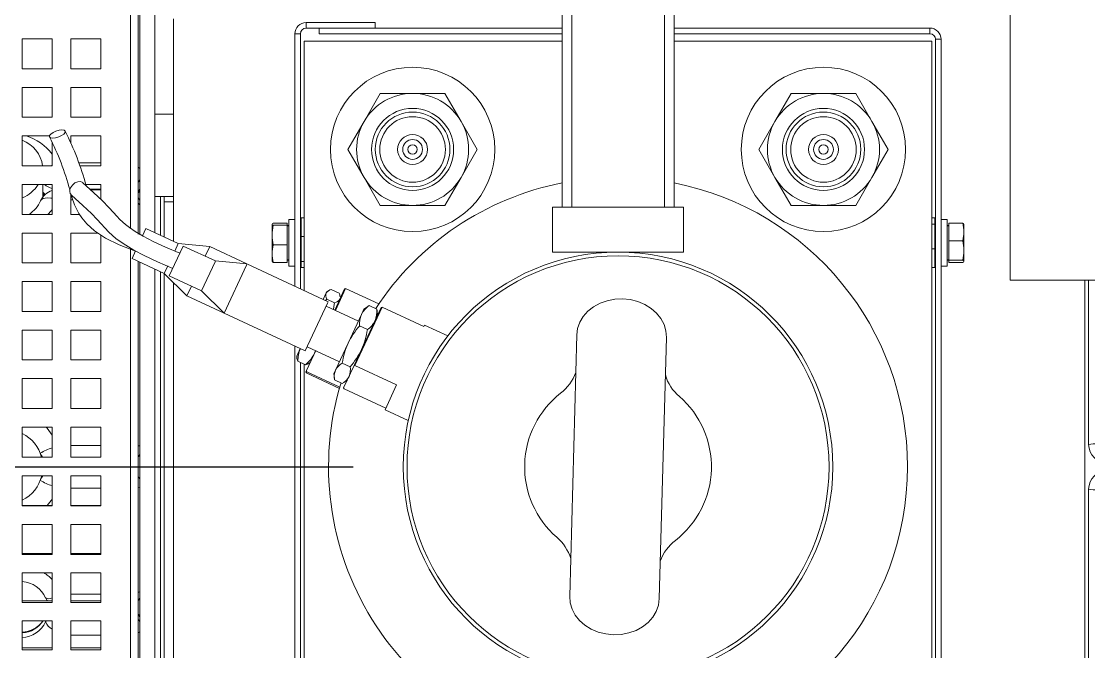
# Model space of a CAD drawing. Header units: millimetres. Extents: x -283029 to -254660, y -24907 to 10674.
# Drawn here: x -278944.98 to -278935.19, y -18297.61 to -18291.83 of the extents above; entities that cross this region are included whole.
import ezdxf

# ---------------------------------------------------------------- set-up
doc = ezdxf.new("R2010")
doc.units = ezdxf.units.MM
doc.header["$LTSCALE"] = 100

# ---------------------------------------------------------------- blocks, each defined once
blk = doc.blocks.new('SW_CENTERMARKSYMBOL_16')
at = {"color": 0, "linetype": 'Continuous'}
blk.add_line((0, -0.5), (0, -18.762), dxfattribs=at)

msp = doc.modelspace()

# ---------------------------------------------------------------- linework, layer by layer
at = {"color": 1, "linetype": 'Continuous', "lineweight": 0}
for p, q in [((-278935.9135, -18266.8048), (-278935.9135, -18294.203)), ((-278943.9789, -18289.922), (-278943.9789, -18293.7279)), ((-278943.9104, -18293.7817), (-278943.9104, -18289.922)), ((-278943.8932, -18289.922), (-278943.8932, -18293.7862)), ((-278943.7562, -18289.922), (-278943.7562, -18293.7688)), ((-278940.0232, -18293.5352), (-278940.0232, -18290.1104)), ((-278939.9342, -18293.5352), (-278939.9342, -18290.1104)), ((-278939.0849, -18293.5352), (-278939.0849, -18290.1104)), ((-278938.9958, -18293.5352), (-278938.9958, -18290.1104)), ((-278943.585, -18291.8056), (-278943.585, -18293.8487)), ((-278941.7356, -18291.8399), (-278942.3692, -18291.8399)), ((-278942.3692, -18291.8399), (-278942.3692, -18291.8913)), ((-278941.7356, -18291.8913), (-278942.3692, -18291.8913)), ((-278942.2493, -18291.9426), (-278942.2493, -18291.8913)), ((-278940.0232, -18291.8913), (-278942.2493, -18291.8913)), ((-278941.7356, -18291.8399), (-278941.7356, -18291.8913)), ((-278936.6498, -18291.8913), (-278938.9958, -18291.8913)), ((-278936.6498, -18291.9426), (-278936.6498, -18291.8913)), ((-278944.972, -18291.9899), (-278944.972, -18292.2639)), ((-278944.6981, -18291.9899), (-278944.972, -18291.9899)), ((-278944.6981, -18292.2639), (-278944.6981, -18291.9899)), ((-278944.5268, -18291.9899), (-278944.5268, -18292.2639)), ((-278944.2528, -18291.9899), (-278944.5268, -18291.9899)), ((-278944.2528, -18292.2639), (-278944.2528, -18291.9899)), ((-278942.472, -18291.9426), (-278942.472, -18294.26)), ((-278942.4206, -18291.9426), (-278942.472, -18291.9426)), ((-278942.4206, -18291.9426), (-278942.4206, -18294.284)), ((-278940.0232, -18291.9426), (-278942.2493, -18291.9426)), ((-278936.6498, -18291.9426), (-278938.9958, -18291.9426)), ((-278936.5985, -18299.8196), (-278936.5985, -18291.994)), ((-278936.5471, -18291.994), (-278936.5985, -18291.994)), ((-278936.5471, -18299.8196), (-278936.5471, -18291.994)), ((-278942.3863, -18292.0111), (-278942.3863, -18294.2999)), ((-278940.0232, -18292.0111), (-278942.3863, -18292.0111)), ((-278936.6327, -18292.0111), (-278938.9958, -18292.0111)), ((-278936.6327, -18299.8196), (-278936.6327, -18292.0111)), ((-278944.972, -18292.2639), (-278944.6981, -18292.2639)), ((-278944.5268, -18292.2639), (-278944.2528, -18292.2639)), ((-278944.972, -18292.4351), (-278944.972, -18292.7091)), ((-278944.6981, -18292.4351), (-278944.972, -18292.4351)), ((-278944.6981, -18292.7091), (-278944.6981, -18292.4351)), ((-278944.5268, -18292.4351), (-278944.5268, -18292.7091)), ((-278944.2528, -18292.4351), (-278944.5268, -18292.4351)), ((-278944.2528, -18292.7091), (-278944.2528, -18292.4351)), ((-278941.838, -18292.7475), (-278941.6897, -18292.4906)), ((-278941.6897, -18292.4906), (-278941.3932, -18292.4906)), ((-278941.3932, -18292.4906), (-278941.0966, -18292.4906)), ((-278940.9483, -18292.7475), (-278941.0966, -18292.4906)), ((-278938.0708, -18292.7475), (-278937.9225, -18292.4906)), ((-278937.9225, -18292.4906), (-278937.6259, -18292.4906)), ((-278937.6259, -18292.4906), (-278937.3293, -18292.4906)), ((-278937.181, -18292.7475), (-278937.3293, -18292.4906)), ((-278944.972, -18292.7091), (-278944.6981, -18292.7091)), ((-278944.5268, -18292.7091), (-278944.2528, -18292.7091)), ((-278943.585, -18292.6811), (-278943.7562, -18292.6811)), ((-278941.9863, -18293.0043), (-278941.838, -18292.7475)), ((-278940.8, -18293.0043), (-278940.9483, -18292.7475)), ((-278938.2191, -18293.0043), (-278938.0708, -18292.7475)), ((-278937.0327, -18293.0043), (-278937.181, -18292.7475)), ((-278944.972, -18292.8804), (-278944.972, -18293.1543)), ((-278944.7233, -18292.8804), (-278944.972, -18292.8804)), ((-278944.6981, -18293.1543), (-278944.6981, -18292.9448)), ((-278944.5268, -18292.8804), (-278944.5268, -18292.9502)), ((-278944.2528, -18292.8804), (-278944.5268, -18292.8804)), ((-278944.2528, -18293.1543), (-278944.2528, -18292.8804)), ((-278941.9863, -18293.0043), (-278941.838, -18293.2612)), ((-278940.8, -18293.0043), (-278940.9483, -18293.2612)), ((-278938.2191, -18293.0043), (-278938.0708, -18293.2612)), ((-278937.0327, -18293.0043), (-278937.181, -18293.2612)), ((-278944.972, -18293.1543), (-278944.6981, -18293.1543)), ((-278944.7065, -18293.1543), (-278944.6981, -18293.1498)), ((-278944.453, -18293.1286), (-278944.2528, -18293.1286)), ((-278944.4429, -18293.1543), (-278944.2528, -18293.1543)), ((-278941.838, -18293.2612), (-278941.6897, -18293.518)), ((-278940.9483, -18293.2612), (-278941.0966, -18293.518)), ((-278938.0708, -18293.2612), (-278937.9225, -18293.518)), ((-278937.181, -18293.2612), (-278937.3293, -18293.518)), ((-278944.972, -18293.3256), (-278944.972, -18293.5996)), ((-278944.6981, -18293.3256), (-278944.972, -18293.3256)), ((-278944.7837, -18293.4412), (-278944.7837, -18293.3256)), ((-278944.6981, -18293.5996), (-278944.6981, -18293.3256)), ((-278944.2528, -18293.3256), (-278944.3996, -18293.3256)), ((-278944.2528, -18293.4611), (-278944.2528, -18293.3256)), ((-278944.5268, -18293.4176), (-278944.5268, -18293.5996)), ((-278944.2528, -18293.368), (-278944.3528, -18293.368)), ((-278944.2528, -18293.3747), (-278944.3454, -18293.3747)), ((-278943.7562, -18293.4345), (-278943.585, -18293.4345)), ((-278943.7049, -18293.7928), (-278943.7049, -18293.4345)), ((-278943.6706, -18293.8088), (-278943.6706, -18293.4345)), ((-278944.509, -18293.4659), (-278944.5268, -18293.4659)), ((-278943.585, -18293.4838), (-278943.6706, -18293.4838)), ((-278941.6897, -18293.518), (-278941.3932, -18293.518)), ((-278941.3932, -18293.518), (-278941.0966, -18293.518)), ((-278940.1089, -18293.5352), (-278938.9102, -18293.5352)), ((-278940.1089, -18293.5352), (-278940.1089, -18293.9461)), ((-278938.9102, -18293.5352), (-278938.9102, -18293.9461)), ((-278937.9225, -18293.518), (-278937.6259, -18293.518)), ((-278937.6259, -18293.518), (-278937.3293, -18293.518)), ((-278944.972, -18293.5996), (-278944.6981, -18293.5996)), ((-278944.5268, -18293.5996), (-278944.4488, -18293.5996)), ((-278942.472, -18293.6465), (-278942.5267, -18293.6465)), ((-278942.5267, -18294.0746), (-278942.5267, -18293.6465)), ((-278942.4137, -18293.8036), (-278942.4137, -18293.6326)), ((-278942.4137, -18293.6326), (-278942.3863, -18293.6326)), ((-278936.6053, -18293.6326), (-278936.6327, -18293.6326)), ((-278936.6053, -18293.6326), (-278936.6053, -18293.6895)), ((-278936.4923, -18293.6465), (-278936.5471, -18293.6465)), ((-278936.4923, -18293.6465), (-278936.4923, -18294.0746)), ((-278943.8379, -18293.7308), (-278943.8684, -18293.7962)), ((-278943.543, -18293.8683), (-278943.8379, -18293.7308)), ((-278942.6809, -18293.6901), (-278942.6809, -18293.7898)), ((-278942.5439, -18293.6804), (-278942.6712, -18293.6804)), ((-278942.5439, -18293.6998), (-278942.6712, -18293.6998)), ((-278942.5439, -18293.6804), (-278942.5439, -18293.6998)), ((-278942.5267, -18293.7084), (-278942.5439, -18293.6986)), ((-278942.5439, -18293.8799), (-278942.5439, -18293.6998)), ((-278936.6053, -18293.6895), (-278936.6327, -18293.6895)), ((-278936.6053, -18293.6895), (-278936.6053, -18293.9174)), ((-278936.4752, -18293.6986), (-278936.4923, -18293.7084)), ((-278936.4752, -18293.6804), (-278936.3478, -18293.6804)), ((-278936.4752, -18293.8412), (-278936.4752, -18293.6804)), ((-278936.3382, -18293.7608), (-278936.3382, -18293.6894)), ((-278944.972, -18293.7708), (-278944.972, -18294.0448)), ((-278944.6981, -18293.7708), (-278944.972, -18293.7708)), ((-278944.6981, -18294.0448), (-278944.6981, -18293.7708)), ((-278944.5268, -18293.7708), (-278944.5268, -18294.0448)), ((-278944.2789, -18293.7708), (-278944.5268, -18293.7708)), ((-278944.2528, -18294.0448), (-278944.2528, -18293.7882)), ((-278942.6809, -18293.7898), (-278942.6809, -18293.9602)), ((-278942.4137, -18293.7788), (-278942.4206, -18293.7788)), ((-278942.4137, -18294.0315), (-278942.4137, -18293.8036)), ((-278942.4137, -18293.8036), (-278942.3863, -18293.8036)), ((-278936.5985, -18293.7788), (-278936.6053, -18293.7788)), ((-278936.4752, -18293.8412), (-278936.3478, -18293.8412)), ((-278936.4752, -18293.8412), (-278936.4752, -18294.0213)), ((-278936.3382, -18293.9312), (-278936.3382, -18293.7608)), ((-278943.9789, -18293.9099), (-278943.9789, -18295.9154)), ((-278943.9333, -18293.9354), (-278943.9652, -18294.0039)), ((-278943.4996, -18293.8968), (-278943.6238, -18294.1631)), ((-278943.543, -18293.8683), (-278943.5745, -18293.936)), ((-278943.2534, -18293.8956), (-278943.543, -18293.8683)), ((-278943.4964, -18293.89), (-278943.4996, -18293.8968)), ((-278943.2016, -18294.0275), (-278943.4964, -18293.89)), ((-278943.2534, -18293.8956), (-278943.2947, -18293.9841)), ((-278942.912, -18294.0548), (-278943.2534, -18293.8956)), ((-278942.5439, -18293.8799), (-278942.6712, -18293.8799)), ((-278942.5439, -18293.8799), (-278942.5439, -18294.0406)), ((-278942.4206, -18293.9422), (-278942.4137, -18293.9422)), ((-278940.1089, -18293.9461), (-278938.9102, -18293.9461)), ((-278936.6053, -18293.9174), (-278936.6327, -18293.9174)), ((-278936.6053, -18293.9174), (-278936.6053, -18294.0885)), ((-278936.6053, -18293.9422), (-278936.5985, -18293.9422)), ((-278936.3382, -18294.0309), (-278936.3382, -18293.9312)), ((-278944.972, -18294.0448), (-278944.6981, -18294.0448)), ((-278944.5268, -18294.0448), (-278944.2528, -18294.0448)), ((-278943.9652, -18294.0039), (-278943.6704, -18294.1414)), ((-278943.9104, -18295.9154), (-278943.9104, -18294.0295)), ((-278943.8932, -18294.0375), (-278943.8932, -18301.9087)), ((-278943.2048, -18294.0343), (-278943.3289, -18294.3006)), ((-278943.2016, -18294.0275), (-278943.2048, -18294.0343)), ((-278942.912, -18294.0548), (-278943.2016, -18294.0275)), ((-278942.6809, -18293.9602), (-278942.6809, -18294.0317)), ((-278942.5439, -18294.0406), (-278942.6712, -18294.0406)), ((-278942.5439, -18294.0225), (-278942.5267, -18294.0126)), ((-278942.4137, -18294.0315), (-278942.3863, -18294.0315)), ((-278942.4137, -18294.0885), (-278942.4137, -18294.0315)), ((-278936.4923, -18294.0126), (-278936.4752, -18294.0225)), ((-278936.4752, -18294.0213), (-278936.3478, -18294.0213)), ((-278936.4752, -18294.0406), (-278936.4752, -18294.0213)), ((-278936.4752, -18294.0406), (-278936.3478, -18294.0406)), ((-278943.7562, -18294.1014), (-278943.7562, -18301.9087)), ((-278943.7049, -18298.3962), (-278943.7049, -18294.1253)), ((-278943.6706, -18297.388), (-278943.6706, -18294.1413)), ((-278943.6384, -18294.0729), (-278943.6704, -18294.1414)), ((-278943.6704, -18294.1414), (-278943.4633, -18294.3457)), ((-278942.9173, -18294.0661), (-278943.1219, -18294.5049)), ((-278942.912, -18294.0548), (-278942.9173, -18294.0661)), ((-278942.1671, -18294.4022), (-278942.912, -18294.0548)), ((-278942.5267, -18294.0746), (-278942.472, -18294.0746)), ((-278942.4137, -18294.0885), (-278942.3863, -18294.0885)), ((-278936.6053, -18294.0885), (-278936.6327, -18294.0885)), ((-278936.5471, -18294.0746), (-278936.4923, -18294.0746)), ((-278944.972, -18294.216), (-278944.972, -18294.49)), ((-278944.6981, -18294.216), (-278944.972, -18294.216)), ((-278944.6981, -18294.49), (-278944.6981, -18294.216)), ((-278944.5268, -18294.216), (-278944.5268, -18294.49)), ((-278944.2528, -18294.216), (-278944.5268, -18294.216)), ((-278944.2528, -18294.49), (-278944.2528, -18294.216)), ((-278943.6238, -18294.1631), (-278943.3289, -18294.3006)), ((-278943.585, -18294.2256), (-278943.585, -18300.0251)), ((-278935.9135, -18294.203), (-278934.5436, -18294.203)), ((-278935.2286, -18300.0251), (-278935.2286, -18294.203)), ((-278935.1943, -18295.7099), (-278935.1943, -18294.203)), ((-278943.422, -18294.2572), (-278943.4633, -18294.3457)), ((-278943.3289, -18294.3006), (-278943.1219, -18294.5049)), ((-278942.2136, -18294.3805), (-278942.1857, -18294.3206)), ((-278942.1857, -18294.3206), (-278942.1811, -18294.3106)), ((-278942.1702, -18294.303), (-278942.1811, -18294.3106)), ((-278942.1389, -18294.289), (-278942.0674, -18294.3223)), ((-278942.1076, -18294.4772), (-278942.0164, -18294.2816)), ((-278942.0073, -18294.2783), (-278942.1013, -18294.4801)), ((-278942.0073, -18294.2783), (-278942.0164, -18294.2816)), ((-278941.7026, -18294.4204), (-278942.0073, -18294.2783)), ((-278943.4633, -18294.3457), (-278943.1219, -18294.5049)), ((-278942.1723, -18294.4135), (-278942.3769, -18294.8522)), ((-278942.1917, -18294.3907), (-278942.1798, -18294.3767)), ((-278941.8903, -18294.5785), (-278942.1852, -18294.441)), ((-278942.1798, -18294.3767), (-278942.1083, -18294.4101)), ((-278942.1671, -18294.4022), (-278942.1723, -18294.4135)), ((-278941.7923, -18294.4371), (-278941.8026, -18294.4441)), ((-278941.7923, -18294.4371), (-278941.7208, -18294.4704)), ((-278944.972, -18294.49), (-278944.6981, -18294.49)), ((-278944.5268, -18294.49), (-278944.2528, -18294.49)), ((-278943.1219, -18294.5049), (-278942.3769, -18294.8522)), ((-278941.9849, -18294.7814), (-278941.8621, -18294.5181)), ((-278941.9298, -18294.9874), (-278941.6806, -18294.4529)), ((-278941.6724, -18294.4517), (-278941.9217, -18294.9862)), ((-278941.8621, -18294.5181), (-278941.8396, -18294.4698)), ((-278941.8027, -18294.444), (-278941.8396, -18294.4698)), ((-278941.7196, -18294.4828), (-278941.7208, -18294.4704)), ((-278941.7155, -18294.5277), (-278941.7194, -18294.4828)), ((-278941.6806, -18294.4529), (-278941.6724, -18294.4517)), ((-278941.6724, -18294.4517), (-278941.2907, -18294.6297)), ((-278941.8793, -18294.6237), (-278941.8078, -18294.6571)), ((-278941.2907, -18294.6297), (-278941.2841, -18294.6155)), ((-278941.0707, -18294.715), (-278941.2841, -18294.6155)), ((-278944.972, -18294.6612), (-278944.972, -18294.9352)), ((-278944.6981, -18294.6612), (-278944.972, -18294.6612)), ((-278944.6981, -18294.9352), (-278944.6981, -18294.6612)), ((-278944.5268, -18294.6612), (-278944.5268, -18294.9352)), ((-278944.2528, -18294.6612), (-278944.5268, -18294.6612)), ((-278944.2528, -18294.9352), (-278944.2528, -18294.6612)), ((-278939.888, -18294.7061), (-278939.9527, -18297.1025)), ((-278939.131, -18297.1247), (-278939.0664, -18294.7282)), ((-278942.472, -18294.8079), (-278942.472, -18299.7682)), ((-278942.4561, -18294.9004), (-278942.4235, -18294.8305)), ((-278942.3588, -18294.8134), (-278942.064, -18294.9509)), ((-278942.0999, -18295.028), (-278941.9849, -18294.7814)), ((-278942.4561, -18294.9004), (-278942.4549, -18294.9136)), ((-278942.2812, -18294.8496), (-278942.3666, -18295.0326)), ((-278942.2826, -18294.849), (-278942.2915, -18294.8716)), ((-278944.972, -18294.9352), (-278944.6981, -18294.9352)), ((-278944.5268, -18294.9352), (-278944.2528, -18294.9352)), ((-278942.4455, -18294.9466), (-278942.374, -18294.9799)), ((-278942.4206, -18294.9582), (-278942.4206, -18299.7682)), ((-278942.3863, -18294.9742), (-278942.3863, -18299.8196)), ((-278942.3428, -18294.9659), (-278942.3319, -18294.9583)), ((-278942.1146, -18295.0596), (-278942.0999, -18295.028)), ((-278942.0378, -18294.9637), (-278941.9664, -18294.997)), ((-278942.0254, -18295.1923), (-278941.9298, -18294.9874)), ((-278941.9217, -18294.9862), (-278941.9298, -18294.9874)), ((-278941.5399, -18295.1642), (-278941.9217, -18294.9862)), ((-278944.972, -18295.1065), (-278944.972, -18295.3804)), ((-278944.6981, -18295.1065), (-278944.972, -18295.1065)), ((-278944.6981, -18295.3804), (-278944.6981, -18295.1065)), ((-278944.5268, -18295.1065), (-278944.5268, -18295.3804)), ((-278944.2528, -18295.1065), (-278944.5268, -18295.1065)), ((-278944.2528, -18295.3804), (-278944.2528, -18295.1065)), ((-278942.3724, -18295.0452), (-278942.3666, -18295.0326)), ((-278942.3724, -18295.0452), (-278942.3691, -18295.0543)), ((-278942.364, -18295.0433), (-278942.3691, -18295.0543)), ((-278942.3691, -18295.0543), (-278942.0645, -18295.1963)), ((-278942.3666, -18295.0326), (-278942.364, -18295.0433)), ((-278942.364, -18295.0433), (-278942.0611, -18295.1846)), ((-278942.1146, -18295.0596), (-278942.1107, -18295.1045)), ((-278942.1093, -18295.1169), (-278942.0378, -18295.1503)), ((-278942.0274, -18295.1433), (-278941.9905, -18295.1175)), ((-278942.0254, -18295.1923), (-278942.0211, -18295.1993)), ((-278942.0211, -18295.1993), (-278941.6393, -18295.3773)), ((-278941.6459, -18295.3915), (-278941.5399, -18295.1642)), ((-278944.972, -18295.3804), (-278944.6981, -18295.3804)), ((-278944.5268, -18295.3804), (-278944.2528, -18295.3804)), ((-278941.6459, -18295.3915), (-278941.4325, -18295.491)), ((-278944.6981, -18295.5517), (-278944.972, -18295.5517)), ((-278944.972, -18295.5517), (-278944.972, -18295.8257)), ((-278944.6981, -18295.8257), (-278944.6981, -18295.5517)), ((-278944.5268, -18295.5517), (-278944.5268, -18295.8257)), ((-278944.2528, -18295.5517), (-278944.5268, -18295.5517)), ((-278944.2528, -18295.8257), (-278944.2528, -18295.5517)), ((-278941.4434, -18295.5426), (-278941.4432, -18295.5427)), ((-278944.5268, -18295.7206), (-278944.2528, -18295.7206)), ((-278944.972, -18295.8257), (-278944.6981, -18295.8257)), ((-278944.5268, -18295.8257), (-278944.2528, -18295.8257)), ((-278943.9789, -18295.9154), (-278945.794, -18295.9154)), ((-278944.6981, -18295.9974), (-278944.972, -18295.9974)), ((-278944.972, -18295.9974), (-278944.972, -18296.2727)), ((-278944.6981, -18296.2727), (-278944.6981, -18295.9974)), ((-278944.2528, -18295.9974), (-278944.5268, -18295.9974)), ((-278944.5268, -18295.9974), (-278944.5268, -18296.2727)), ((-278944.2528, -18296.2727), (-278944.2528, -18295.9974)), ((-278943.9789, -18295.9154), (-278943.9789, -18301.9772)), ((-278943.9789, -18295.9154), (-278943.9104, -18295.9154)), ((-278943.9104, -18301.9087), (-278943.9104, -18295.9154)), ((-278944.2528, -18296.1101), (-278944.5268, -18296.1101)), ((-278935.1943, -18300.7101), (-278935.1943, -18296.1209)), ((-278944.972, -18296.2687), (-278944.6981, -18296.2687)), ((-278944.972, -18296.2727), (-278944.6981, -18296.2727)), ((-278944.5268, -18296.2687), (-278944.2528, -18296.2687)), ((-278944.5268, -18296.2727), (-278944.2528, -18296.2727)), ((-278944.6981, -18296.4444), (-278944.972, -18296.4444)), ((-278944.972, -18296.4444), (-278944.972, -18296.7183)), ((-278944.6981, -18296.7183), (-278944.6981, -18296.4444)), ((-278944.2528, -18296.4444), (-278944.5268, -18296.4444)), ((-278944.5268, -18296.4444), (-278944.5268, -18296.7183)), ((-278944.2528, -18296.7183), (-278944.2528, -18296.4444)), ((-278944.972, -18296.7092), (-278944.6981, -18296.7092)), ((-278944.972, -18296.7183), (-278944.6981, -18296.7183)), ((-278944.5268, -18296.7092), (-278944.2528, -18296.7092)), ((-278944.5268, -18296.7183), (-278944.2528, -18296.7183)), ((-278944.6981, -18296.8886), (-278944.972, -18296.8886)), ((-278944.972, -18296.8886), (-278944.972, -18297.1595)), ((-278944.6981, -18297.1595), (-278944.6981, -18296.8886)), ((-278944.2528, -18296.8886), (-278944.5268, -18296.8886)), ((-278944.5268, -18296.8886), (-278944.5268, -18297.1595)), ((-278944.2528, -18297.1595), (-278944.2528, -18296.8886)), ((-278944.5268, -18297.0825), (-278944.2528, -18297.0825)), ((-278944.972, -18297.1454), (-278944.6981, -18297.1454)), ((-278944.972, -18297.1595), (-278944.6981, -18297.1595)), ((-278944.5268, -18297.1454), (-278944.2528, -18297.1454)), ((-278944.5268, -18297.1595), (-278944.2528, -18297.1595)), ((-278944.6981, -18297.3275), (-278944.972, -18297.3275)), ((-278944.972, -18297.3275), (-278944.972, -18297.5939)), ((-278944.758, -18297.3383), (-278944.758, -18297.3275)), ((-278944.758, -18297.3383), (-278944.7523, -18297.3275)), ((-278944.6981, -18297.5939), (-278944.6981, -18297.3275)), ((-278944.2528, -18297.3275), (-278944.5268, -18297.3275)), ((-278944.5268, -18297.3275), (-278944.5268, -18297.5939)), ((-278944.2528, -18297.5939), (-278944.2528, -18297.3275)), ((-278944.2528, -18297.4587), (-278944.5268, -18297.4587)), ((-278943.6706, -18298.3962), (-278943.6706, -18297.388)), ((-278944.972, -18297.575), (-278944.6981, -18297.575)), ((-278944.972, -18297.5939), (-278944.6981, -18297.5939)), ((-278944.5268, -18297.575), (-278944.2528, -18297.575)), ((-278944.5268, -18297.5939), (-278944.2528, -18297.5939))]:
    msp.add_line(p, q, dxfattribs=at)
for points in [[(-278944.7222, -18292.8775), (-278944.7106, -18292.8631), (-278944.6898, -18292.8487), (-278944.6631, -18292.8365), (-278944.6344, -18292.8283), (-278944.6083, -18292.8255), (-278944.5886, -18292.8284), (-278944.5784, -18292.8366), (-278944.5792, -18292.8489), (-278944.5908, -18292.8633), (-278944.6116, -18292.8777), (-278944.6383, -18292.8899), (-278944.6669, -18292.898), (-278944.6931, -18292.9008), (-278944.7127, -18292.8979), (-278944.723, -18292.8897), (-278944.7222, -18292.8775)], [(-278943.8932, -18293.18), (-278943.905, -18293.1691), (-278943.9104, -18293.165)], [(-278944.4167, -18293.3102), (-278944.4181, -18293.309), (-278944.4386, -18293.2998), (-278944.4639, -18293.3008), (-278944.49, -18293.3117), (-278944.513, -18293.3309), (-278944.5294, -18293.3555)], [(-278943.5275, -18293.9567), (-278943.659, -18293.8995), (-278943.7711, -18293.8472), (-278943.8637, -18293.799), (-278943.9365, -18293.7562), (-278943.9892, -18293.721), (-278944.0245, -18293.6941), (-278944.077, -18293.6465), (-278944.1062, -18293.6156), (-278944.1354, -18293.5829), (-278944.1772, -18293.5369), (-278944.2375, -18293.4755), (-278944.3176, -18293.3998), (-278944.4168, -18293.31)], [(-278943.8932, -18293.2843), (-278943.905, -18293.3021), (-278943.9104, -18293.3086)], [(-278944.8047, -18293.4764), (-278944.796, -18293.4646), (-278944.7814, -18293.4556), (-278944.7616, -18293.4502), (-278944.7374, -18293.4485), (-278944.7097, -18293.4507), (-278944.6981, -18293.4525)], [(-278944.7837, -18293.4101), (-278944.777, -18293.4182), (-278944.7701, -18293.4256)], [(-278944.5223, -18293.4223), (-278944.4174, -18293.5173), (-278944.3385, -18293.5921), (-278944.2843, -18293.6475), (-278944.2484, -18293.6872), (-278944.2149, -18293.7247), (-278944.1788, -18293.7623), (-278944.1139, -18293.8198), (-278944.0741, -18293.8495), (-278944.024, -18293.883), (-278943.9504, -18293.9269), (-278943.8532, -18293.9784), (-278943.7337, -18294.0348), (-278943.5927, -18294.0964)], [(-278944.5219, -18293.4271), (-278944.5207, -18293.4315), (-278944.493, -18293.5129), (-278944.453, -18293.5933), (-278944.4272, -18293.6312), (-278944.381, -18293.6855), (-278944.3084, -18293.751), (-278944.2082, -18293.8181), (-278944.0825, -18293.8795), (-278943.9341, -18293.9372)], [(-278943.8932, -18293.37), (-278943.905, -18293.3877), (-278943.9104, -18293.3943)], [(-278943.9104, -18293.4081), (-278943.905, -18293.4005), (-278943.8932, -18293.38)], [(-278943.8932, -18293.4713), (-278943.905, -18293.4508), (-278943.9104, -18293.4432)], [(-278944.6981, -18293.5505), (-278944.7074, -18293.5663), (-278944.7376, -18293.5996)], [(-278943.8932, -18293.511), (-278943.905, -18293.5014), (-278943.9104, -18293.4979)], [(-278942.1083, -18294.4101), (-278942.1143, -18294.4454), (-278942.1199, -18294.4714)], [(-278939.0664, -18294.7282), (-278939.071, -18294.6686), (-278939.088, -18294.6105), (-278939.1168, -18294.5556), (-278939.1566, -18294.5056), (-278939.2061, -18294.462), (-278939.2638, -18294.4262), (-278939.328, -18294.3992), (-278939.3968, -18294.3819), (-278939.468, -18294.3748), (-278939.5395, -18294.3781), (-278939.6091, -18294.3916), (-278939.6746, -18294.4151), (-278939.7342, -18294.4478), (-278939.786, -18294.4886), (-278939.8284, -18294.5364), (-278939.8601, -18294.5896), (-278939.8802, -18294.6468), (-278939.888, -18294.7061)], [(-278944.7532, -18295.5517), (-278944.7431, -18295.5615), (-278944.6981, -18295.6238)], [(-278944.7882, -18295.8257), (-278944.7964, -18295.8128), (-278944.8075, -18295.7898)], [(-278943.8932, -18295.7242), (-278943.905, -18295.7235), (-278943.9104, -18295.7232)], [(-278943.8932, -18295.8016), (-278943.905, -18295.8221), (-278943.9104, -18295.8298)], [(-278944.8075, -18296.0409), (-278944.7964, -18296.0179), (-278944.7824, -18295.9974)], [(-278943.9104, -18296.001), (-278943.905, -18296.0086), (-278943.8932, -18296.0291)], [(-278943.8932, -18296.1065), (-278943.905, -18296.1073), (-278943.9104, -18296.1076)], [(-278944.6981, -18296.2052), (-278944.7074, -18296.223), (-278944.7446, -18296.2687)], [(-278943.8932, -18297.061), (-278943.905, -18297.0656), (-278943.9104, -18297.0673)], [(-278944.7573, -18297.1183), (-278944.7455, -18297.1392), (-278944.7411, -18297.1454)], [(-278943.9104, -18297.1471), (-278943.905, -18297.1395), (-278943.8932, -18297.119)], [(-278939.9527, -18297.1025), (-278939.948, -18297.1621), (-278939.931, -18297.2203), (-278939.9022, -18297.2752), (-278939.8625, -18297.3252), (-278939.813, -18297.3687), (-278939.7552, -18297.4046), (-278939.691, -18297.4315), (-278939.6223, -18297.4488), (-278939.5511, -18297.456), (-278939.4796, -18297.4527), (-278939.41, -18297.4391), (-278939.3444, -18297.4156), (-278939.2848, -18297.383), (-278939.2331, -18297.3422), (-278939.1907, -18297.2944), (-278939.1589, -18297.2411), (-278939.1389, -18297.184), (-278939.131, -18297.1247)], [(-278943.8932, -18297.2893), (-278943.905, -18297.2688), (-278943.9104, -18297.2612)], [(-278943.9104, -18297.2647), (-278943.905, -18297.272), (-278943.8932, -18297.2918)], [(-278943.9104, -18297.309), (-278943.905, -18297.3164), (-278943.8932, -18297.3362)], [(-278943.8932, -18297.4303), (-278943.905, -18297.4363), (-278943.9104, -18297.4385)]]:
    msp.add_lwpolyline(points, dxfattribs=at)
for centre, radius in [((-278941.3932, -18293.0043), 0.7534), ((-278937.6259, -18293.0043), 0.7534), ((-278941.3932, -18293.0043), 0.3764), ((-278941.3932, -18293.0043), 0.3425), ((-278937.6259, -18293.0043), 0.3764), ((-278937.6259, -18293.0043), 0.3425), ((-278941.3932, -18293.0043), 0.3005), ((-278937.6259, -18293.0043), 0.3005), ((-278941.3932, -18293.0043), 0.137), ((-278937.6259, -18293.0043), 0.137), ((-278941.3932, -18293.0043), 0.0908), ((-278941.3932, -18293.0043), 0.0428), ((-278937.6259, -18293.0043), 0.0908), ((-278937.6259, -18293.0043), 0.0428), ((-278939.5095, -18295.9154), 1.9692), ((-278939.5095, -18295.9154), 1.935)]:
    msp.add_circle(centre, radius, dxfattribs=at)
for centre, radius, start, end in [((-278942.3692, -18291.9426), 0.1027, 90, 180), ((-278942.3692, -18291.9426), 0.0514, 90, 180), ((-278936.6498, -18291.994), 0.1027, 0, 90), ((-278936.6498, -18291.994), 0.0514, 0, 90), ((-278941.3932, -18293.0043), 0.5137, 90, 150), ((-278941.3932, -18293.0043), 0.5137, 30, 90), ((-278937.6259, -18293.0043), 0.5137, 90, 150), ((-278937.6259, -18293.0043), 0.5137, 30, 90), ((-278941.3932, -18293.0043), 0.5137, 150, 210), ((-278941.3932, -18293.0043), 0.5137, 330, 30), ((-278937.6259, -18293.0043), 0.5137, 150, 210), ((-278937.6259, -18293.0043), 0.5137, 330, 30), ((-278946.8783, -18294.0007), 2.5778, 14.93346, 26.84581), ((-278945.0808, -18293.1972), 0.2985, 8.25596, 68.635), ((-278945.0714, -18293.3281), 0.4672, 36.95481, 73.4047), ((-278946.9366, -18294.0213), 2.4861, 15.07524, 27.07583), ((-278941.3932, -18293.0043), 0.5137, 210, 270), ((-278941.3932, -18293.0043), 0.5137, 270, 330), ((-278937.6259, -18293.0043), 0.5137, 210, 270), ((-278937.6259, -18293.0043), 0.5137, 270, 330), ((-278945.0989, -18293.1489), 0.3258, 292.90854, 327.15751), ((-278944.6538, -18293.1892), 0.1779, 230.03066, 255.59479), ((-278944.4816, -18293.3842), 0.0558, 149.02556, 223.14535), ((-278939.5095, -18295.9154), 2.6542, 101.15994, 146.81459), ((-278939.5095, -18295.9154), 2.6542, 0, 78.84006), ((-278944.6482, -18293.5459), 0.1712, 106.92126, 155.98606), ((-278944.6648, -18293.2896), 0.1596, 221.83668, 232.95343), ((-278945.0542, -18293.3717), 0.2696, 302.30532, 337.25116), ((-278942.6666, -18293.6947), 0.015, 107.9655, 162.21327), ((-278942.6674, -18293.6863), 0.014, 195.68495, 254.13628), ((-278942.2243, -18293.7932), 0.4566, 168.19643, 179.57987), ((-278936.7087, -18293.7645), 0.3705, 0.56946, 13.11203), ((-278936.3524, -18293.6947), 0.015, 17.79143, 72.0298), ((-278942.2352, -18293.7876), 0.4457, 180.2809, 191.94281), ((-278936.7072, -18293.7573), 0.369, 346.86224, 359.45627), ((-278936.7946, -18293.9345), 0.4564, 0.41785, 11.80585), ((-278942.3119, -18293.9637), 0.369, 166.86224, 179.45627), ((-278936.7892, -18293.9285), 0.451, 348.12574, 359.65055), ((-278942.3104, -18293.9565), 0.3705, 180.56946, 193.11203), ((-278942.6666, -18294.0263), 0.015, 197.79143, 252.0298), ((-278936.3517, -18294.0347), 0.014, 15.68495, 74.13628), ((-278936.3524, -18294.0263), 0.015, 287.9655, 342.21327), ((-278942.1194, -18294.342), 0.0697, 162.10048, 209.865), ((-278942.126, -18294.3586), 0.0708, 100.5314, 147.50313), ((-278942.1443, -18294.3612), 0.0861, 3.94528, 26.8421), ((-278942.1213, -18294.3404), 0.0708, 280.5314, 327.50313), ((-278941.6656, -18294.6168), 0.2199, 125.16193, 153.3265), ((-278941.6585, -18294.6055), 0.2216, 156.78109, 184.73048), ((-278941.9416, -18294.4887), 0.2216, 336.78109, 4.73048), ((-278941.3802, -18295.0722), 0.671, 138.06177, 154.32236), ((-278941.9345, -18294.4773), 0.2199, 305.16193, 333.3265), ((-278942.4688, -18294.564), 0.6675, 335.63522, 351.98065), ((-278942.1137, -18294.9527), 0.3319, 158.49437, 178.94501), ((-278941.3769, -18295.0568), 0.6675, 155.63522, 171.98065), ((-278942.3719, -18294.9084), 0.0829, 183.54568, 207.3712), ((-278942.6049, -18294.7183), 0.3489, 311.42318, 333.92454), ((-278942.4655, -18294.5486), 0.671, 318.06177, 334.32236), ((-278942.3937, -18294.896), 0.0861, 283.1579, 306.05472), ((-278941.9513, -18295.0887), 0.1605, 157.80304, 190.13484), ((-278941.9602, -18295.1007), 0.1575, 119.54148, 152.52064), ((-278942.1247, -18295.0252), 0.1608, 337.82945, 10.10843), ((-278942.1152, -18295.0135), 0.1571, 299.50571, 332.55641), ((-278940.2833, -18294.9137), 0.4095, 307.08747, 340.4602), ((-278938.6829, -18294.9567), 0.4097, 196.49561, 229.83114), ((-278939.5095, -18295.9154), 2.6542, 163.12401, 260.41049), ((-278939.5095, -18295.9154), 0.8562, 127.97147, 228.93946), ((-278939.5095, -18295.9154), 0.8562, 307.97147, 48.93946), ((-278945.1262, -18295.9154), 0.3425, 15.18603, 63.25632), ((-278935.0658, -18296.7069), 1.0053, 87.56388, 97.34419), ((-278935.0231, -18295.7099), 0.1712, 180, 270), ((-278944.3499, -18296.6613), 0.9843, 110.71206, 117.70304), ((-278945.1262, -18295.9154), 0.3425, 296.74368, 346.14938), ((-278939.5095, -18295.9154), 2.6542, 279.58951, 0), ((-278935.0231, -18296.1209), 0.1712, 90, 180), ((-278944.3499, -18295.1695), 0.9843, 242.29696, 249.28794), ((-278935.0658, -18295.1238), 1.0053, 262.65581, 272.43612), ((-278940.3362, -18296.874), 0.4097, 16.49561, 49.83114), ((-278938.7358, -18296.917), 0.4095, 127.08747, 160.4602), ((-278944.9938, -18297.2235), 0.2576, 23.95775, 85.1642), ((-278944.8936, -18297.1199), 0.2597, 41.14542, 62.96475), ((-278944.7281, -18297.0583), 0.0666, 243.95961, 296.82669), ((-278944.9854, -18297.1967), 0.2419, 273.16637, 327.26381), ((-278944.9901, -18297.1762), 0.2579, 274.01885, 323.16783), ((-278944.9894, -18297.2249), 0.2577, 273.87273, 333.88488), ((-278944.6363, -18297.2903), 0.1309, 201.51564, 241.83824)]:
    msp.add_arc(centre, radius, start, end, dxfattribs=at)

# ---------------------------------------------------------------- block references
at = {"color": 1, "linetype": 'Continuous', "lineweight": 0, "xscale": 0.3424772513099015, "yscale": 0.3424772513099015, "zscale": 0.3424772513099015, "rotation": 89.99999999999999}
msp.add_blockref('SW_CENTERMARKSYMBOL_16', (-278948.3626, -18295.9154), dxfattribs=at)

doc.saveas('drawing.dxf')
